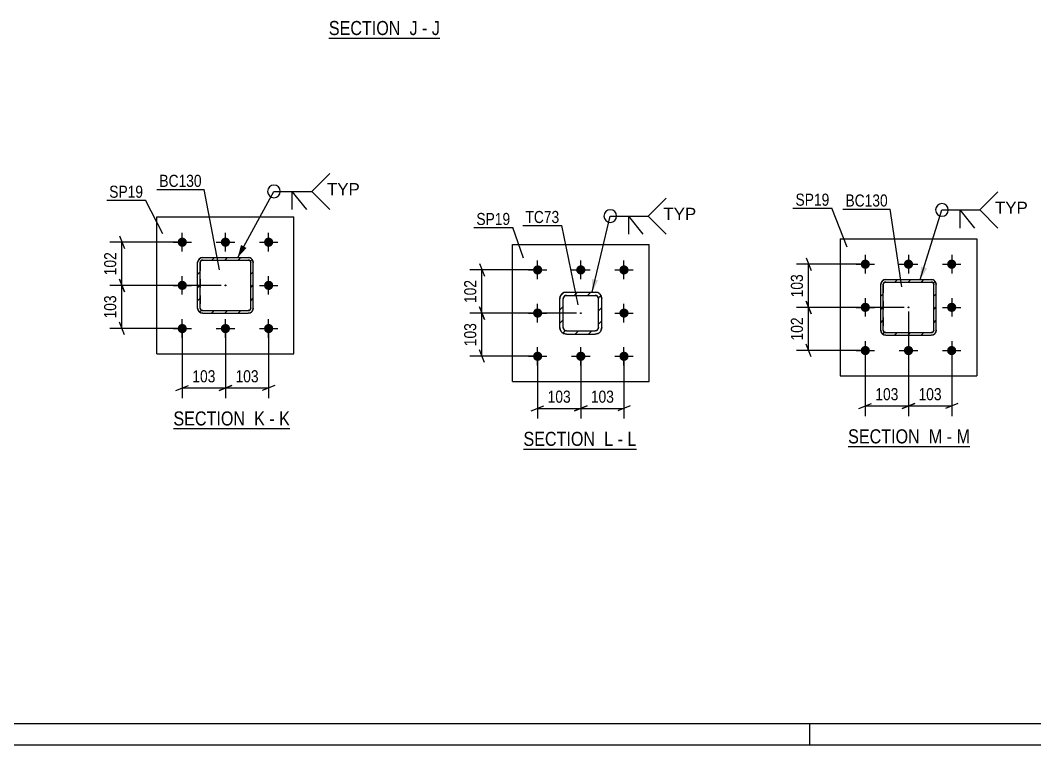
# Model space of a CAD drawing. Header units: millimetres. Extents: x -188 to 1001, y -654 to 187.
# Drawn here: x 393.8 to 634.5, y -653.8 to -481.9 of the extents above; entities that cross this region are included whole.
import ezdxf

# ---------------------------------------------------------------- set-up
doc = ezdxf.new("R2010")
doc.units = ezdxf.units.MM
doc.linetypes.add('DXK_LINE_DOT2', pattern=[3.9198, 1.9599, -1.9599])
doc.linetypes.add('DXK_LINE_DOT3', pattern=[5.9187, 2.979, -0.9799, 0.9799, -0.9799])
doc.styles.add('Arial', font='ARIAL.TTF', dxfattribs={"height": 0.2})
doc.styles.add('Arial Narrow', font='ARIALN.TTF', dxfattribs={"height": 0.2})

# ---------------------------------------------------------------- blocks, each defined once
blk = doc.blocks.new('Unknown-761542699-18 - 3556')
at = {"color": 6, "linetype": 'Continuous'}
blk.add_line((466.99, -486.11), (493.36, -486.11), dxfattribs=at)
at = {"color": 0, "linetype": 'Continuous'}
blk.add_wipeout([(485.1, -485.36), (485.1, -481.86), (466.99, -481.86), (466.99, -485.36)], dxfattribs=at)
at = {"color": 7, "linetype": 'Continuous', "style": 'Arial Narrow'}
blk.add_text('SECTION ', height=3.34, dxfattribs=at).set_placement((466.99, -485.36))
at = {"color": 0, "linetype": 'Continuous'}
blk.add_wipeout([(488.06, -485.36), (488.06, -481.86), (486.15, -481.86), (486.15, -485.36)], dxfattribs=at)
at = {"color": 7, "linetype": 'Continuous', "style": 'Arial Narrow'}
blk.add_text('J', height=3.34, dxfattribs=at).set_placement((486.15, -485.36))
at = {"color": 0, "linetype": 'Continuous'}
blk.add_wipeout([(490.39, -485.36), (490.39, -481.86), (489.11, -481.86), (489.11, -485.36)], dxfattribs=at)
at = {"color": 7, "linetype": 'Continuous', "style": 'Arial Narrow'}
blk.add_text('-', height=3.34, dxfattribs=at).set_placement((489.11, -485.36))
at = {"color": 0, "linetype": 'Continuous'}
blk.add_wipeout([(493.36, -485.36), (493.36, -481.86), (491.44, -481.86), (491.44, -485.36)], dxfattribs=at)
at = {"color": 7, "linetype": 'Continuous', "style": 'Arial Narrow'}
blk.add_text('J', height=3.34, dxfattribs=at).set_placement((491.44, -485.36))
blk = doc.blocks.new('Unknown-761542699-1162')
at = {"color": 5, "linetype": 'Continuous'}
for p, q in [((-182.8, -648.81), (996.2, -648.81)), ((581.2, -653.81), (581.2, -648.81)), ((-187.8, -653.81), (1001.2, -653.81))]:
    blk.add_line(p, q, dxfattribs=at)
blk = doc.blocks.new('Unknown-761542699-21 - 33973')
at = {"color": 6, "linetype": 'Continuous'}
blk.add_line((430.1, -578.79), (457.75, -578.79), dxfattribs=at)
at = {"color": 0, "linetype": 'Continuous'}
blk.add_wipeout([(448.21, -578.04), (448.21, -574.54), (430.1, -574.54), (430.1, -578.04)], dxfattribs=at)
at = {"color": 7, "linetype": 'Continuous', "style": 'Arial Narrow'}
blk.add_text('SECTION ', height=3.34, dxfattribs=at).set_placement((430.1, -578.04))
at = {"color": 0, "linetype": 'Continuous'}
blk.add_wipeout([(451.82, -578.04), (451.82, -574.54), (449.26, -574.54), (449.26, -578.04)], dxfattribs=at)
blk.add_wipeout([(454.14, -578.04), (454.14, -574.54), (452.87, -574.54), (452.87, -578.04)], dxfattribs=at)
at = {"color": 7, "linetype": 'Continuous', "style": 'Arial Narrow'}
for s, p in [('K', (449.26, -578.04)), ('-', (452.87, -578.04))]:
    blk.add_text(s, height=3.34, dxfattribs=at).set_placement(p)
at = {"color": 0, "linetype": 'Continuous'}
blk.add_wipeout([(457.75, -578.04), (457.75, -574.54), (455.19, -574.54), (455.19, -578.04)], dxfattribs=at)
at = {"color": 7, "linetype": 'Continuous', "style": 'Arial Narrow'}
blk.add_text('K', height=3.34, dxfattribs=at).set_placement((455.19, -578.04))
blk = doc.blocks.new('Unknown-761542699-22 - 34184')
at = {"color": 6, "linetype": 'Continuous'}
blk.add_line((513.18, -583.63), (539.98, -583.63), dxfattribs=at)
at = {"color": 0, "linetype": 'Continuous'}
blk.add_wipeout([(531.29, -582.88), (531.29, -579.38), (513.18, -579.38), (513.18, -582.88)], dxfattribs=at)
at = {"color": 7, "linetype": 'Continuous', "style": 'Arial Narrow'}
blk.add_text('SECTION ', height=3.34, dxfattribs=at).set_placement((513.18, -582.88))
at = {"color": 0, "linetype": 'Continuous'}
blk.add_wipeout([(534.47, -582.88), (534.47, -579.38), (532.34, -579.38), (532.34, -582.88)], dxfattribs=at)
blk.add_wipeout([(536.8, -582.88), (536.8, -579.38), (535.52, -579.38), (535.52, -582.88)], dxfattribs=at)
at = {"color": 7, "linetype": 'Continuous', "style": 'Arial Narrow'}
for s, p in [('L', (532.34, -582.88)), ('-', (535.52, -582.88))]:
    blk.add_text(s, height=3.34, dxfattribs=at).set_placement(p)
at = {"color": 0, "linetype": 'Continuous'}
blk.add_wipeout([(539.98, -582.88), (539.98, -579.38), (537.85, -579.38), (537.85, -582.88)], dxfattribs=at)
at = {"color": 7, "linetype": 'Continuous', "style": 'Arial Narrow'}
blk.add_text('L', height=3.34, dxfattribs=at).set_placement((537.85, -582.88))
blk = doc.blocks.new('Unknown-761542699-23 - 34426')
at = {"color": 6, "linetype": 'Continuous'}
blk.add_line((590.25, -583.04), (619.17, -583.04), dxfattribs=at)
at = {"color": 0, "linetype": 'Continuous'}
blk.add_wipeout([(608.35, -582.29), (608.35, -578.79), (590.25, -578.79), (590.25, -582.29)], dxfattribs=at)
at = {"color": 7, "linetype": 'Continuous', "style": 'Arial Narrow'}
blk.add_text('SECTION ', height=3.34, dxfattribs=at).set_placement((590.25, -582.29))
at = {"color": 0, "linetype": 'Continuous'}
blk.add_wipeout([(612.6, -582.29), (612.6, -578.79), (609.4, -578.79), (609.4, -582.29)], dxfattribs=at)
at = {"color": 7, "linetype": 'Continuous', "style": 'Arial Narrow'}
blk.add_text('M', height=3.34, dxfattribs=at).set_placement((609.4, -582.29))
at = {"color": 0, "linetype": 'Continuous'}
blk.add_wipeout([(614.93, -582.29), (614.93, -578.79), (613.65, -578.79), (613.65, -582.29)], dxfattribs=at)
at = {"color": 7, "linetype": 'Continuous', "style": 'Arial Narrow'}
blk.add_text('-', height=3.34, dxfattribs=at).set_placement((613.65, -582.29))
at = {"color": 0, "linetype": 'Continuous'}
blk.add_wipeout([(619.17, -582.29), (619.17, -578.79), (615.98, -578.79), (615.98, -582.29)], dxfattribs=at)
at = {"color": 7, "linetype": 'Continuous', "style": 'Arial Narrow'}
blk.add_text('M', height=3.34, dxfattribs=at).set_placement((615.98, -582.29))
blk = doc.blocks.new('Part-761542699-33994 - 33973')
at = {"linetype": 'Continuous'}
h = blk.add_hatch(dxfattribs=at)
h.set_pattern_fill('', scale=0.7, style=0, pattern_type=0)
h.set_pattern_definition([(45, (436.5938, -538.2671), (-1.57154, 1.57154), [])])
h.paths.add_polyline_path([(437.05, -538.18), (436.59, -538.27), (436.2, -538.53), (435.94, -538.92), (435.85, -539.38), (435.85, -550.18), (435.94, -550.63), (436.2, -551.02), (436.59, -551.28), (437.05, -551.38), (447.85, -551.38), (448.31, -551.28), (448.7, -551.02), (448.96, -550.63), (449.05, -550.18), (449.05, -539.38), (448.96, -538.92), (448.7, -538.53), (448.31, -538.27), (447.85, -538.18)])
h.paths.add_polyline_path([(447.85, -538.78), (448.08, -538.82), (448.28, -538.95), (448.41, -539.15), (448.45, -539.38), (448.45, -550.18), (448.41, -550.41), (448.28, -550.6), (448.08, -550.73), (447.85, -550.78), (437.05, -550.78), (436.82, -550.73), (436.63, -550.6), (436.5, -550.41), (436.45, -550.18), (436.45, -539.38), (436.5, -539.15), (436.63, -538.95), (436.82, -538.82), (437.05, -538.78)])
blk.add_hatch(color=246, dxfattribs=at).paths.add_polyline_path([(442.45, -544.88, -1), (442.45, -544.68, -1)])
at = {"color": 7, "linetype": 'DXK_LINE_DOT2'}
for p, q in [((435.85, -539.38), (435.94, -538.92)), ((436.5, -539.15), (436.45, -539.38)), ((436.63, -538.95), (436.5, -539.15)), ((436.59, -538.27), (437.05, -538.18)), ((436.82, -538.82), (436.63, -538.95)), ((437.05, -538.78), (436.82, -538.82)), ((437.05, -538.18), (447.85, -538.18)), ((437.05, -538.78), (447.85, -538.78)), ((447.85, -538.18), (448.31, -538.27)), ((448.08, -538.82), (447.85, -538.78)), ((448.28, -538.95), (448.08, -538.82)), ((448.41, -539.15), (448.28, -538.95)), ((448.45, -539.38), (448.41, -539.15)), ((448.96, -538.92), (449.05, -539.38)), ((435.85, -550.18), (435.85, -539.38)), ((436.45, -539.38), (436.45, -550.18)), ((448.45, -550.18), (448.45, -539.38)), ((449.05, -550.18), (449.05, -539.38)), ((435.94, -550.63), (435.85, -550.18)), ((436.45, -550.18), (436.5, -550.41)), ((436.5, -550.41), (436.63, -550.6)), ((437.05, -551.38), (436.59, -551.28)), ((436.63, -550.6), (436.82, -550.73)), ((436.82, -550.73), (437.05, -550.78)), ((437.05, -550.78), (447.85, -550.78)), ((437.05, -551.38), (447.85, -551.38)), ((447.85, -550.78), (448.08, -550.73)), ((448.31, -551.28), (447.85, -551.38)), ((448.08, -550.73), (448.28, -550.6)), ((448.28, -550.6), (448.41, -550.41)), ((448.41, -550.41), (448.45, -550.18)), ((449.05, -550.18), (448.96, -550.63))]:
    blk.add_line(p, q, dxfattribs=at)
at = {"color": 2, "linetype": 'Continuous'}
for p, q in [((435.94, -538.92), (435.85, -539.38)), ((436.45, -539.38), (436.5, -539.15)), ((436.5, -539.15), (436.63, -538.95)), ((437.05, -538.18), (436.59, -538.27)), ((436.63, -538.95), (436.82, -538.82)), ((436.82, -538.82), (437.05, -538.78)), ((437.05, -538.18), (447.85, -538.18)), ((437.05, -538.78), (447.85, -538.78)), ((448.31, -538.27), (447.85, -538.18)), ((447.85, -538.78), (448.08, -538.82)), ((448.08, -538.82), (448.28, -538.95)), ((448.28, -538.95), (448.41, -539.15)), ((448.41, -539.15), (448.45, -539.38)), ((449.05, -539.38), (448.96, -538.92)), ((435.85, -550.18), (435.85, -539.38)), ((436.45, -550.18), (436.45, -539.38)), ((448.45, -550.18), (448.45, -539.38)), ((449.05, -550.18), (449.05, -539.38)), ((435.85, -550.18), (435.94, -550.63)), ((436.5, -550.41), (436.45, -550.18)), ((436.63, -550.6), (436.5, -550.41)), ((436.59, -551.28), (437.05, -551.38)), ((436.82, -550.73), (436.63, -550.6)), ((437.05, -550.78), (436.82, -550.73)), ((437.05, -550.78), (447.85, -550.78)), ((437.05, -551.38), (447.85, -551.38)), ((448.08, -550.73), (447.85, -550.78)), ((447.85, -551.38), (448.31, -551.28)), ((448.28, -550.6), (448.08, -550.73)), ((448.41, -550.41), (448.28, -550.6)), ((448.45, -550.18), (448.41, -550.41)), ((448.96, -550.63), (449.05, -550.18))]:
    blk.add_line(p, q, dxfattribs=at)
at = {"color": 7, "linetype": 'DXK_LINE_DOT3'}
blk.add_line((442.45, -544.78), (442.45, -544.78), dxfattribs=at)
at = {"color": 246, "linetype": 'DXK_LINE_DOT2'}
blk.add_line((442.45, -544.78), (442.45, -544.78), dxfattribs=at)
at = {"color": 246, "linetype": 'Continuous'}
blk.add_circle((442.45, -544.78), 0.1, dxfattribs=at)
at = {"color": 7, "linetype": 'DXK_LINE_DOT2'}
for centre, start, end in [((437.05, -539.38), 112.5, 157.5), ((447.85, -539.38), 22.5, 67.5), ((437.05, -550.18), 202.5, 247.5), ((447.85, -550.18), 292.5, 337.5)]:
    blk.add_arc(centre, 1.2, start, end, dxfattribs=at)
at = {"color": 2, "linetype": 'Continuous'}
for centre, start, end in [((437.05, -539.38), 112.5, 157.5), ((447.85, -539.38), 22.5, 67.5), ((437.05, -550.18), 202.5, 247.5), ((447.85, -550.18), 292.5, 337.5)]:
    blk.add_arc(centre, 1.2, start, end, dxfattribs=at)
blk = doc.blocks.new('Bolt-761542699-34115 - 33973')
at = {"linetype": 'Continuous'}
for points in [[(432.2, -533.43, -1), (432.2, -535.63, -1)], [(442.45, -533.43, -1), (442.45, -535.63, -1)], [(452.7, -533.43, -1), (452.7, -535.63, -1)], [(432.2, -543.68, -1), (432.2, -545.88, -1)], [(452.7, -543.68, -1), (452.7, -545.88, -1)], [(432.2, -553.93, -1), (432.2, -556.13, -1)], [(442.45, -553.93, -1), (442.45, -556.13, -1)], [(452.7, -553.93, -1), (452.7, -556.13, -1)]]:
    blk.add_hatch(color=1, dxfattribs=at).paths.add_polyline_path(points)
at = {"color": 1, "linetype": 'Continuous'}
for p, q in [((430, -534.53), (434.4, -534.53)), ((432.2, -536.73), (432.2, -532.33)), ((440.25, -534.53), (444.65, -534.53)), ((442.45, -536.73), (442.45, -532.33)), ((450.5, -534.53), (454.9, -534.53)), ((452.7, -536.73), (452.7, -532.33)), ((432.2, -546.98), (432.2, -542.58)), ((452.7, -546.98), (452.7, -542.58)), ((430, -544.78), (434.4, -544.78)), ((450.5, -544.78), (454.9, -544.78)), ((432.2, -557.23), (432.2, -552.83)), ((442.45, -557.23), (442.45, -552.83)), ((452.7, -557.23), (452.7, -552.83)), ((430, -555.03), (434.4, -555.03)), ((440.25, -555.03), (444.65, -555.03)), ((450.5, -555.03), (454.9, -555.03))]:
    blk.add_line(p, q, dxfattribs=at)
blk = doc.blocks.new('Part-761542699-34004 - 33973')
at = {"color": 2, "linetype": 'Continuous'}
for p, q in [((426.2, -561.03), (426.2, -528.53)), ((426.2, -528.53), (458.7, -528.53)), ((458.7, -561.03), (458.7, -528.53)), ((426.2, -561.03), (458.7, -561.03))]:
    blk.add_line(p, q, dxfattribs=at)
blk = doc.blocks.new('Part-761542699-34204 - 34184')
at = {"linetype": 'Continuous'}
h = blk.add_hatch(dxfattribs=at)
h.set_pattern_fill('', scale=0.7, style=0, pattern_type=0)
h.set_pattern_definition([(45, (522.7835, -546.4808), (-1.57154, 1.57154), [])])
h.paths.add_polyline_path([(523.4, -546.36), (522.78, -546.48), (522.26, -546.83), (521.92, -547.35), (521.8, -547.96), (521.8, -554.76), (521.92, -555.37), (522.26, -555.89), (522.78, -556.24), (523.4, -556.36), (530.2, -556.36), (530.81, -556.24), (531.33, -555.89), (531.67, -555.37), (531.8, -554.76), (531.8, -547.96), (531.67, -547.35), (531.33, -546.83), (530.81, -546.48), (530.2, -546.36)])
h.paths.add_polyline_path([(530.2, -547.16), (530.5, -547.22), (530.76, -547.39), (530.93, -547.65), (531, -547.96), (531, -554.76), (530.93, -555.07), (530.76, -555.32), (530.5, -555.5), (530.2, -555.56), (523.4, -555.56), (523.09, -555.5), (522.83, -555.32), (522.66, -555.07), (522.6, -554.76), (522.6, -547.96), (522.66, -547.65), (522.83, -547.39), (523.09, -547.22), (523.4, -547.16)])
blk.add_hatch(color=246, dxfattribs=at).paths.add_polyline_path([(526.8, -551.46, -1), (526.8, -551.26, -1)])
at = {"color": 7, "linetype": 'DXK_LINE_DOT2'}
for p, q in [((522.78, -546.48), (523.4, -546.36)), ((523.4, -546.36), (530.2, -546.36)), ((530.2, -546.36), (530.81, -546.48)), ((521.8, -547.96), (521.92, -547.35)), ((521.8, -554.76), (521.8, -547.96)), ((522.66, -547.65), (522.6, -547.96)), ((522.6, -554.76), (522.6, -547.96)), ((523.4, -547.16), (523.09, -547.22)), ((523.4, -547.16), (530.2, -547.16)), ((530.5, -547.22), (530.2, -547.16)), ((531, -547.96), (530.93, -547.65)), ((531, -554.76), (531, -547.96)), ((531.67, -547.35), (531.8, -547.96)), ((531.8, -554.76), (531.8, -547.96)), ((521.92, -555.37), (521.8, -554.76)), ((522.6, -554.76), (522.66, -555.07)), ((523.09, -555.5), (523.4, -555.56)), ((523.4, -555.56), (530.2, -555.56)), ((530.2, -555.56), (530.5, -555.5)), ((530.93, -555.07), (531, -554.76)), ((531.8, -554.76), (531.67, -555.37)), ((523.4, -556.36), (522.78, -556.24)), ((523.4, -556.36), (530.2, -556.36)), ((530.81, -556.24), (530.2, -556.36))]:
    blk.add_line(p, q, dxfattribs=at)
at = {"color": 2, "linetype": 'Continuous'}
for p, q in [((523.4, -546.36), (522.78, -546.48)), ((523.4, -546.36), (530.2, -546.36)), ((530.81, -546.48), (530.2, -546.36)), ((521.92, -547.35), (521.8, -547.96)), ((521.8, -554.76), (521.8, -547.96)), ((522.6, -547.96), (522.66, -547.65)), ((522.6, -554.76), (522.6, -547.96)), ((523.09, -547.22), (523.4, -547.16)), ((523.4, -547.16), (530.2, -547.16)), ((530.2, -547.16), (530.5, -547.22)), ((530.93, -547.65), (531, -547.96)), ((531, -554.76), (531, -547.96)), ((531.8, -547.96), (531.67, -547.35)), ((531.8, -554.76), (531.8, -547.96)), ((521.8, -554.76), (521.92, -555.37)), ((522.66, -555.07), (522.6, -554.76)), ((523.4, -555.56), (523.09, -555.5)), ((523.4, -555.56), (530.2, -555.56)), ((530.5, -555.5), (530.2, -555.56)), ((531, -554.76), (530.93, -555.07)), ((531.67, -555.37), (531.8, -554.76)), ((522.78, -556.24), (523.4, -556.36)), ((523.4, -556.36), (530.2, -556.36)), ((530.2, -556.36), (530.81, -556.24))]:
    blk.add_line(p, q, dxfattribs=at)
at = {"color": 7, "linetype": 'DXK_LINE_DOT3'}
blk.add_line((526.8, -551.36), (526.8, -551.36), dxfattribs=at)
at = {"color": 246, "linetype": 'DXK_LINE_DOT2'}
blk.add_line((526.8, -551.36), (526.8, -551.36), dxfattribs=at)
at = {"color": 246, "linetype": 'Continuous'}
blk.add_circle((526.8, -551.36), 0.1, dxfattribs=at)
at = {"color": 7, "linetype": 'DXK_LINE_DOT2'}
for centre, radius, start, end in [((523.4, -547.96), 1.6, 112.5, 157.5), ((530.2, -547.96), 1.6, 22.5, 67.5), ((523.4, -547.96), 0.8, 112.5, 157.5), ((530.2, -547.96), 0.8, 22.5, 67.5), ((523.4, -554.76), 1.6, 202.5, 247.5), ((523.4, -554.76), 0.8, 202.5, 247.5), ((530.2, -554.76), 0.8, 292.5, 337.5), ((530.2, -554.76), 1.6, 292.5, 337.5)]:
    blk.add_arc(centre, radius, start, end, dxfattribs=at)
at = {"color": 2, "linetype": 'Continuous'}
for centre, radius, start, end in [((523.4, -547.96), 1.6, 112.5, 157.5), ((530.2, -547.96), 1.6, 22.5, 67.5), ((523.4, -547.96), 0.8, 112.5, 157.5), ((530.2, -547.96), 0.8, 22.5, 67.5), ((523.4, -554.76), 1.6, 202.5, 247.5), ((523.4, -554.76), 0.8, 202.5, 247.5), ((530.2, -554.76), 0.8, 292.5, 337.5), ((530.2, -554.76), 1.6, 292.5, 337.5)]:
    blk.add_arc(centre, radius, start, end, dxfattribs=at)
blk = doc.blocks.new('Bolt-761542699-34325 - 34184')
at = {"linetype": 'Continuous'}
for points in [[(516.55, -540.01, -1), (516.55, -542.21, -1)], [(526.8, -540.01, -1), (526.8, -542.21, -1)], [(537.05, -540.01, -1), (537.05, -542.21, -1)], [(516.55, -550.26, -1), (516.55, -552.46, -1)], [(537.05, -550.26, -1), (537.05, -552.46, -1)], [(516.55, -560.51, -1), (516.55, -562.71, -1)], [(526.8, -560.51, -1), (526.8, -562.71, -1)], [(537.05, -560.51, -1), (537.05, -562.71, -1)]]:
    blk.add_hatch(color=1, dxfattribs=at).paths.add_polyline_path(points)
at = {"color": 1, "linetype": 'Continuous'}
for p, q in [((516.55, -543.31), (516.55, -538.91)), ((526.8, -543.31), (526.8, -538.91)), ((537.05, -543.31), (537.05, -538.91)), ((514.35, -541.11), (518.75, -541.11)), ((524.6, -541.11), (529, -541.11)), ((534.85, -541.11), (539.25, -541.11)), ((514.35, -551.36), (518.75, -551.36)), ((516.55, -553.56), (516.55, -549.16)), ((534.85, -551.36), (539.25, -551.36)), ((537.05, -553.56), (537.05, -549.16)), ((516.55, -563.81), (516.55, -559.41)), ((526.8, -563.81), (526.8, -559.41)), ((537.05, -563.81), (537.05, -559.41)), ((514.35, -561.61), (518.75, -561.61)), ((524.6, -561.61), (529, -561.61)), ((534.85, -561.61), (539.25, -561.61))]:
    blk.add_line(p, q, dxfattribs=at)
blk = doc.blocks.new('Part-761542699-34214 - 34184')
at = {"color": 2, "linetype": 'Continuous'}
for p, q in [((510.55, -567.61), (510.55, -535.11)), ((510.55, -535.11), (543.05, -535.11)), ((543.05, -567.61), (543.05, -535.11)), ((510.55, -567.61), (543.05, -567.61))]:
    blk.add_line(p, q, dxfattribs=at)
blk = doc.blocks.new('Bolt-761542699-34566 - 34426')
at = {"linetype": 'Continuous'}
for points in [[(594.33, -538.65, -1), (594.33, -540.85, -1)], [(604.58, -538.65, -1), (604.58, -540.85, -1)], [(614.83, -538.65, -1), (614.83, -540.85, -1)], [(594.33, -548.9, -1), (594.33, -551.1, -1)], [(614.83, -548.9, -1), (614.83, -551.1, -1)], [(594.33, -559.15, -1), (594.33, -561.35, -1)], [(604.58, -559.15, -1), (604.58, -561.35, -1)], [(614.83, -559.15, -1), (614.83, -561.35, -1)]]:
    blk.add_hatch(color=1, dxfattribs=at).paths.add_polyline_path(points)
at = {"color": 1, "linetype": 'Continuous'}
for p, q in [((594.33, -537.55), (594.33, -541.95)), ((604.58, -537.55), (604.58, -541.95)), ((614.83, -537.55), (614.83, -541.95)), ((592.13, -539.75), (596.53, -539.75)), ((602.38, -539.75), (606.78, -539.75)), ((612.63, -539.75), (617.03, -539.75)), ((594.33, -547.8), (594.33, -552.2)), ((614.83, -547.8), (614.83, -552.2)), ((592.13, -550), (596.53, -550)), ((612.63, -550), (617.03, -550)), ((594.33, -558.05), (594.33, -562.45)), ((604.58, -558.05), (604.58, -562.45)), ((614.83, -558.05), (614.83, -562.45)), ((592.13, -560.25), (596.53, -560.25)), ((602.38, -560.25), (606.78, -560.25)), ((612.63, -560.25), (617.03, -560.25))]:
    blk.add_line(p, q, dxfattribs=at)
blk = doc.blocks.new('Part-761542699-34443 - 34426')
at = {"linetype": 'Continuous'}
h = blk.add_hatch(dxfattribs=at)
h.set_pattern_fill('', scale=0.7, style=0, pattern_type=0)
h.set_pattern_definition([(45, (598.7226, -543.4939), (-1.57154, 1.57154), [])])
h.paths.add_polyline_path([(599.18, -543.4), (598.72, -543.49), (598.33, -543.75), (598.07, -544.14), (597.98, -544.6), (597.98, -555.4), (598.07, -555.86), (598.33, -556.25), (598.72, -556.51), (599.18, -556.6), (609.98, -556.6), (610.44, -556.51), (610.83, -556.25), (611.09, -555.86), (611.18, -555.4), (611.18, -544.6), (611.09, -544.14), (610.83, -543.75), (610.44, -543.49), (609.98, -543.4)])
h.paths.add_polyline_path([(609.98, -544), (610.21, -544.05), (610.41, -544.18), (610.54, -544.37), (610.58, -544.6), (610.58, -555.4), (610.54, -555.63), (610.41, -555.83), (610.21, -555.96), (609.98, -556), (599.18, -556), (598.95, -555.96), (598.76, -555.83), (598.63, -555.63), (598.58, -555.4), (598.58, -544.6), (598.63, -544.37), (598.76, -544.18), (598.95, -544.05), (599.18, -544)])
blk.add_hatch(color=246, dxfattribs=at).paths.add_polyline_path([(604.58, -550.1, -1), (604.58, -549.9, -1)])
at = {"color": 7, "linetype": 'DXK_LINE_DOT2'}
for p, q in [((597.98, -544.6), (598.07, -544.14)), ((598.76, -544.18), (598.63, -544.37)), ((598.72, -543.49), (599.18, -543.4)), ((598.95, -544.05), (598.76, -544.18)), ((599.18, -544), (598.95, -544.05)), ((599.18, -543.4), (609.98, -543.4)), ((599.18, -544), (609.98, -544)), ((609.98, -543.4), (610.44, -543.49)), ((610.21, -544.05), (609.98, -544)), ((610.41, -544.18), (610.21, -544.05)), ((610.54, -544.37), (610.41, -544.18)), ((611.09, -544.14), (611.18, -544.6)), ((597.98, -555.4), (597.98, -544.6)), ((598.63, -544.37), (598.58, -544.6)), ((598.58, -544.6), (598.58, -555.4)), ((610.58, -544.6), (610.54, -544.37)), ((610.58, -555.4), (610.58, -544.6)), ((611.18, -555.4), (611.18, -544.6)), ((598.07, -555.86), (597.98, -555.4)), ((598.58, -555.4), (598.63, -555.63)), ((598.63, -555.63), (598.76, -555.83)), ((598.76, -555.83), (598.95, -555.96)), ((598.95, -555.96), (599.18, -556)), ((599.18, -556), (609.98, -556)), ((609.98, -556), (610.21, -555.96)), ((610.21, -555.96), (610.41, -555.83)), ((610.41, -555.83), (610.54, -555.63)), ((610.54, -555.63), (610.58, -555.4)), ((611.18, -555.4), (611.09, -555.86)), ((599.18, -556.6), (598.72, -556.51)), ((599.18, -556.6), (609.98, -556.6)), ((610.44, -556.51), (609.98, -556.6))]:
    blk.add_line(p, q, dxfattribs=at)
at = {"color": 2, "linetype": 'Continuous'}
for p, q in [((598.07, -544.14), (597.98, -544.6)), ((598.63, -544.37), (598.76, -544.18)), ((599.18, -543.4), (598.72, -543.49)), ((598.76, -544.18), (598.95, -544.05)), ((598.95, -544.05), (599.18, -544)), ((599.18, -543.4), (609.98, -543.4)), ((599.18, -544), (609.98, -544)), ((610.44, -543.49), (609.98, -543.4)), ((609.98, -544), (610.21, -544.05)), ((610.21, -544.05), (610.41, -544.18)), ((610.41, -544.18), (610.54, -544.37)), ((611.18, -544.6), (611.09, -544.14)), ((597.98, -555.4), (597.98, -544.6)), ((598.58, -544.6), (598.63, -544.37)), ((598.58, -555.4), (598.58, -544.6)), ((610.54, -544.37), (610.58, -544.6)), ((610.58, -555.4), (610.58, -544.6)), ((611.18, -555.4), (611.18, -544.6)), ((597.98, -555.4), (598.07, -555.86)), ((598.63, -555.63), (598.58, -555.4)), ((598.76, -555.83), (598.63, -555.63)), ((598.95, -555.96), (598.76, -555.83)), ((599.18, -556), (598.95, -555.96)), ((599.18, -556), (609.98, -556)), ((610.21, -555.96), (609.98, -556)), ((610.41, -555.83), (610.21, -555.96)), ((610.54, -555.63), (610.41, -555.83)), ((610.58, -555.4), (610.54, -555.63)), ((611.09, -555.86), (611.18, -555.4)), ((598.72, -556.51), (599.18, -556.6)), ((599.18, -556.6), (609.98, -556.6)), ((609.98, -556.6), (610.44, -556.51))]:
    blk.add_line(p, q, dxfattribs=at)
at = {"color": 7, "linetype": 'DXK_LINE_DOT3'}
blk.add_line((604.58, -550), (604.58, -550), dxfattribs=at)
at = {"color": 246, "linetype": 'DXK_LINE_DOT2'}
blk.add_line((604.58, -550), (604.58, -550), dxfattribs=at)
at = {"color": 246, "linetype": 'Continuous'}
blk.add_circle((604.58, -550), 0.1, dxfattribs=at)
at = {"color": 7, "linetype": 'DXK_LINE_DOT2'}
for centre, start, end in [((599.18, -544.6), 112.5, 157.5), ((609.98, -544.6), 22.5, 67.5), ((599.18, -555.4), 202.5, 247.5), ((609.98, -555.4), 292.5, 337.5)]:
    blk.add_arc(centre, 1.2, start, end, dxfattribs=at)
at = {"color": 2, "linetype": 'Continuous'}
for centre, start, end in [((599.18, -544.6), 112.5, 157.5), ((609.98, -544.6), 22.5, 67.5), ((599.18, -555.4), 202.5, 247.5), ((609.98, -555.4), 292.5, 337.5)]:
    blk.add_arc(centre, 1.2, start, end, dxfattribs=at)
blk = doc.blocks.new('Part-761542699-34455 - 34426')
at = {"color": 2, "linetype": 'Continuous'}
for p, q in [((588.33, -533.75), (588.33, -566.25)), ((588.33, -533.75), (620.83, -533.75)), ((620.83, -533.75), (620.83, -566.25)), ((588.33, -566.25), (620.83, -566.25))]:
    blk.add_line(p, q, dxfattribs=at)
blk = doc.blocks.new('StraightDimension-761542699-34157 - 33973')
at = {"color": 7, "linetype": 'Continuous'}
for p, q in [((442.45, -556.03), (442.45, -571.54)), ((452.7, -556.03), (452.7, -571.54)), ((440.95, -569.74), (443.95, -568.54)), ((442.45, -569.14), (452.7, -569.14)), ((454.2, -568.54), (451.2, -569.74))]:
    blk.add_line(p, q, dxfattribs=at)
at = {"color": 0}
blk.add_wipeout([(450.92, -568.39), (450.92, -564.19), (444.24, -564.19), (444.24, -568.39)], dxfattribs=at)
at = {"color": 3, "style": 'Arial Narrow'}
blk.add_text('103', height=2.863, dxfattribs=at).set_placement((444.84, -567.79))
blk = doc.blocks.new('StraightDimension-761542699-34158 - 33973')
at = {"color": 7, "linetype": 'Continuous'}
for p, q in [((432.2, -556.03), (432.2, -571.54)), ((442.45, -556.03), (442.45, -571.54)), ((430.7, -569.74), (433.7, -568.54)), ((432.2, -569.14), (442.45, -569.14)), ((443.95, -568.54), (440.95, -569.74))]:
    blk.add_line(p, q, dxfattribs=at)
at = {"color": 0}
blk.add_wipeout([(440.67, -568.39), (440.67, -564.19), (433.99, -564.19), (433.99, -568.39)], dxfattribs=at)
at = {"color": 3, "style": 'Arial Narrow'}
blk.add_text('103', height=2.863, dxfattribs=at).set_placement((434.59, -567.79))
blk = doc.blocks.new('StraightDimension-761542699-34971 - 33973')
at = {"color": 7, "linetype": 'Continuous'}
for p, q in [((431.2, -534.53), (415.02, -534.53)), ((417.27, -533.03), (418.47, -536.03)), ((417.87, -544.78), (417.87, -534.53)), ((418.47, -546.28), (417.27, -543.28)), ((441.45, -544.78), (415.02, -544.78))]:
    blk.add_line(p, q, dxfattribs=at)
at = {"color": 0}
blk.add_wipeout([(417.12, -536.31), (412.92, -536.31), (412.92, -542.99), (417.12, -542.99)], dxfattribs=at)
at = {"color": 3, "style": 'Arial Narrow'}
blk.add_text('102', height=2.863, rotation=90.0002, dxfattribs=at).set_placement((416.52, -542.39))
blk = doc.blocks.new('StraightDimension-761542699-34972 - 33973')
at = {"color": 7, "linetype": 'Continuous'}
for p, q in [((417.27, -543.28), (418.47, -546.28)), ((441.45, -544.78), (415.02, -544.78)), ((417.87, -555.03), (417.87, -544.78)), ((418.47, -556.53), (417.27, -553.53)), ((431.2, -555.03), (415.02, -555.03))]:
    blk.add_line(p, q, dxfattribs=at)
at = {"color": 0}
blk.add_wipeout([(417.12, -546.56), (412.92, -546.56), (412.92, -553.24), (417.12, -553.24)], dxfattribs=at)
at = {"color": 3, "style": 'Arial Narrow'}
blk.add_text('103', height=2.863, rotation=90.0002, dxfattribs=at).set_placement((416.52, -552.64))
blk = doc.blocks.new('StraightDimension-761542699-34378 - 34184')
at = {"color": 7, "linetype": 'Continuous'}
for p, q in [((526.8, -562.61), (526.8, -576.38)), ((537.05, -562.61), (537.05, -576.38)), ((525.3, -574.58), (528.3, -573.38)), ((526.8, -573.98), (537.05, -573.98)), ((538.55, -573.38), (535.55, -574.58))]:
    blk.add_line(p, q, dxfattribs=at)
at = {"color": 0}
blk.add_wipeout([(535.26, -573.23), (535.26, -569.03), (528.58, -569.03), (528.58, -573.23)], dxfattribs=at)
at = {"color": 3, "style": 'Arial Narrow'}
blk.add_text('103', height=2.863, dxfattribs=at).set_placement((529.18, -572.63))
blk = doc.blocks.new('StraightDimension-761542699-34379 - 34184')
at = {"color": 7, "linetype": 'Continuous'}
for p, q in [((516.55, -562.61), (516.55, -576.38)), ((526.8, -562.61), (526.8, -576.38)), ((515.05, -574.58), (518.05, -573.38)), ((516.55, -573.98), (526.8, -573.98)), ((528.3, -573.38), (525.3, -574.58))]:
    blk.add_line(p, q, dxfattribs=at)
at = {"color": 0}
blk.add_wipeout([(525.01, -573.23), (525.01, -569.03), (518.33, -569.03), (518.33, -573.23)], dxfattribs=at)
at = {"color": 3, "style": 'Arial Narrow'}
blk.add_text('103', height=2.863, dxfattribs=at).set_placement((518.93, -572.63))
blk = doc.blocks.new('StraightDimension-761542699-34990 - 34184')
at = {"color": 7, "linetype": 'Continuous'}
for p, q in [((515.55, -541.11), (500.48, -541.11)), ((502.73, -539.61), (503.93, -542.61)), ((503.33, -551.36), (503.33, -541.11)), ((525.8, -551.36), (500.48, -551.36)), ((503.93, -552.86), (502.73, -549.86))]:
    blk.add_line(p, q, dxfattribs=at)
at = {"color": 0}
blk.add_wipeout([(502.58, -542.89), (498.38, -542.89), (498.38, -549.58), (502.58, -549.58)], dxfattribs=at)
at = {"color": 3, "style": 'Arial Narrow'}
blk.add_text('102', height=2.863, rotation=90.0002, dxfattribs=at).set_placement((501.98, -548.98))
blk = doc.blocks.new('StraightDimension-761542699-34991 - 34184')
at = {"color": 7, "linetype": 'Continuous'}
for p, q in [((525.8, -551.36), (500.48, -551.36)), ((502.73, -549.86), (503.93, -552.86)), ((503.33, -561.61), (503.33, -551.36)), ((503.93, -563.11), (502.73, -560.11)), ((515.55, -561.61), (500.48, -561.61))]:
    blk.add_line(p, q, dxfattribs=at)
at = {"color": 0}
blk.add_wipeout([(502.58, -553.14), (498.38, -553.14), (498.38, -559.83), (502.58, -559.83)], dxfattribs=at)
at = {"color": 3, "style": 'Arial Narrow'}
blk.add_text('103', height=2.863, rotation=90.0002, dxfattribs=at).set_placement((501.98, -559.23))
blk = doc.blocks.new('StraightDimension-761542699-35031 - 34426')
at = {"color": 7, "linetype": 'Continuous'}
for p, q in [((604.58, -551), (604.58, -575.79)), ((594.33, -561.25), (594.33, -575.79)), ((592.83, -573.99), (595.83, -572.79)), ((606.08, -572.79), (603.08, -573.99)), ((594.33, -573.39), (604.58, -573.39))]:
    blk.add_line(p, q, dxfattribs=at)
at = {"color": 0}
blk.add_wipeout([(602.8, -572.64), (602.8, -568.44), (596.11, -568.44), (596.11, -572.64)], dxfattribs=at)
at = {"color": 3, "style": 'Arial Narrow'}
blk.add_text('103', height=2.863, dxfattribs=at).set_placement((596.71, -572.04))
blk = doc.blocks.new('StraightDimension-761542699-35011 - 34426')
at = {"color": 7, "linetype": 'Continuous'}
for p, q in [((580.28, -538.25), (581.48, -541.25)), ((593.33, -539.75), (578.03, -539.75)), ((580.88, -550), (580.88, -539.75)), ((581.48, -551.5), (580.28, -548.5)), ((603.58, -550), (578.03, -550))]:
    blk.add_line(p, q, dxfattribs=at)
at = {"color": 0}
blk.add_wipeout([(580.13, -541.54), (575.93, -541.54), (575.93, -548.22), (580.13, -548.22)], dxfattribs=at)
at = {"color": 3, "style": 'Arial Narrow'}
blk.add_text('103', height=2.863, rotation=90.0002, dxfattribs=at).set_placement((579.53, -547.62))
blk = doc.blocks.new('StraightDimension-761542699-35012 - 34426')
at = {"color": 7, "linetype": 'Continuous'}
for p, q in [((580.28, -548.5), (581.48, -551.5)), ((603.58, -550), (578.03, -550)), ((580.88, -560.25), (580.88, -550)), ((593.33, -560.25), (578.03, -560.25)), ((581.48, -561.75), (580.28, -558.75))]:
    blk.add_line(p, q, dxfattribs=at)
at = {"color": 0}
blk.add_wipeout([(580.13, -551.79), (575.93, -551.79), (575.93, -558.47), (580.13, -558.47)], dxfattribs=at)
at = {"color": 3, "style": 'Arial Narrow'}
blk.add_text('102', height=2.863, rotation=90.0002, dxfattribs=at).set_placement((579.53, -557.87))
blk = doc.blocks.new('StraightDimension-761542699-35030 - 34426')
at = {"color": 7, "linetype": 'Continuous'}
for p, q in [((604.58, -551), (604.58, -575.79)), ((614.83, -561.25), (614.83, -575.79)), ((603.08, -573.99), (606.08, -572.79)), ((616.33, -572.79), (613.33, -573.99)), ((604.58, -573.39), (614.83, -573.39))]:
    blk.add_line(p, q, dxfattribs=at)
at = {"color": 0}
blk.add_wipeout([(613.05, -572.64), (613.05, -568.44), (606.36, -568.44), (606.36, -572.64)], dxfattribs=at)
at = {"color": 3, "style": 'Arial Narrow'}
blk.add_text('103', height=2.863, dxfattribs=at).set_placement((606.96, -572.04))
blk = doc.blocks.new('Mark-761542699-35140 - 33973')
at = {"color": 0}
blk.add_wipeout([(436.8, -521.4), (436.8, -518.4), (426.76, -518.4), (426.76, -521.4)], dxfattribs=at)
blk.add_wipeout([(436.8, -521.4), (436.8, -518.4), (426.76, -518.4), (426.76, -521.4)], dxfattribs=at)
at = {"color": 30, "linetype": 'Continuous'}
for p in [(426.16, -522), (441.05, -541.12)]:
    blk.add_line(p, (437.4, -522), dxfattribs=at)
at = {"color": 3, "style": 'Arial Narrow'}
blk.add_text('BC130', height=2.863, dxfattribs=at).set_placement((426.76, -521.4))
blk = doc.blocks.new('Mark-761542699-35143 - 33973')
at = {"color": 0}
blk.add_wipeout([(422.9, -523.98), (422.9, -520.98), (414.86, -520.98), (414.86, -523.98)], dxfattribs=at)
blk.add_wipeout([(422.9, -523.98), (422.9, -520.98), (414.86, -520.98), (414.86, -523.98)], dxfattribs=at)
at = {"color": 30, "linetype": 'Continuous'}
for p in [(414.26, -524.58), (427.61, -532.53)]:
    blk.add_line(p, (423.5, -524.58), dxfattribs=at)
at = {"color": 3, "style": 'Arial Narrow'}
blk.add_text('SP19', height=2.863, dxfattribs=at).set_placement((414.86, -523.98))
blk = doc.blocks.new('WeldMark-761542699-35160 - 33973')
at = {"linetype": 'Continuous'}
blk.add_hatch(color=30, dxfattribs=at).paths.add_polyline_path([(447.45, -535.9), (445.35, -538.18), (446.14, -535.18)])
at = {"color": 30, "linetype": 'Continuous'}
for p, q in [((445.35, -538.18), (453.95, -522.47)), ((453.95, -522.47), (462.95, -522.47))]:
    blk.add_line(p, q, dxfattribs=at)
at = {"color": 3, "linetype": 'Continuous'}
for q in [(461.66, -526.76), (458.24, -526.76)]:
    blk.add_line((458.24, -522.47), q, dxfattribs=at)
for start, end in [(90, 270), (270, 90)]:
    blk.add_arc((453.95, -522.47), 1.5, start, end, dxfattribs=at)
at = {"color": 0, "linetype": 'Continuous'}
blk.add_wipeout([(474.33, -523.37), (474.33, -520.37), (466.55, -520.37), (466.55, -523.37)], dxfattribs=at)
blk.add_wipeout([(474.33, -523.37), (474.33, -520.37), (466.55, -520.37), (466.55, -523.37)], dxfattribs=at)
at = {"color": 3, "linetype": 'Continuous'}
for q in [(467.24, -518.19), (467.24, -526.76)]:
    blk.add_line((462.95, -522.47), q, dxfattribs=at)
at = {"color": 3, "linetype": 'Continuous', "style": 'Arial'}
blk.add_text('TYP', height=2.865, dxfattribs=at).set_placement((466.55, -523.37))
blk = doc.blocks.new('Mark-761542699-35173 - 34184')
at = {"color": 0}
blk.add_wipeout([(521.68, -529.98), (521.68, -526.98), (513.65, -526.98), (513.65, -529.98)], dxfattribs=at)
blk.add_wipeout([(521.68, -529.98), (521.68, -526.98), (513.65, -526.98), (513.65, -529.98)], dxfattribs=at)
at = {"color": 30, "linetype": 'Continuous'}
for p in [(513.05, -530.58), (526.16, -549.38)]:
    blk.add_line(p, (522.28, -530.58), dxfattribs=at)
at = {"color": 3, "style": 'Arial Narrow'}
blk.add_text('TC73', height=2.863, dxfattribs=at).set_placement((513.65, -529.98))
blk = doc.blocks.new('Mark-761542699-35176 - 34184')
at = {"color": 0}
blk.add_wipeout([(510.05, -530.45), (510.05, -527.45), (502.01, -527.45), (502.01, -530.45)], dxfattribs=at)
blk.add_wipeout([(510.05, -530.45), (510.05, -527.45), (502.01, -527.45), (502.01, -530.45)], dxfattribs=at)
at = {"color": 30, "linetype": 'Continuous'}
for p in [(501.41, -531.05), (513.23, -538.29)]:
    blk.add_line(p, (510.65, -531.05), dxfattribs=at)
at = {"color": 3, "style": 'Arial Narrow'}
blk.add_text('SP19', height=2.863, dxfattribs=at).set_placement((502.01, -530.45))
blk = doc.blocks.new('WeldMark-761542699-35194 - 34184')
at = {"linetype": 'Continuous'}
blk.add_hatch(color=30, dxfattribs=at).paths.add_polyline_path([(530.93, -543.61), (529.5, -546.36), (529.47, -543.27)])
at = {"color": 30, "linetype": 'Continuous'}
for p, q in [((529.5, -546.36), (533.8, -528.33)), ((533.8, -528.33), (542.8, -528.33))]:
    blk.add_line(p, q, dxfattribs=at)
at = {"color": 3, "linetype": 'Continuous'}
for q in [(541.51, -532.62), (538.09, -532.62)]:
    blk.add_line((538.09, -528.33), q, dxfattribs=at)
for start, end in [(90, 270), (270, 90)]:
    blk.add_arc((533.8, -528.33), 1.5, start, end, dxfattribs=at)
at = {"color": 0, "linetype": 'Continuous'}
blk.add_wipeout([(554.18, -529.23), (554.18, -526.23), (546.4, -526.23), (546.4, -529.23)], dxfattribs=at)
blk.add_wipeout([(554.18, -529.23), (554.18, -526.23), (546.4, -526.23), (546.4, -529.23)], dxfattribs=at)
at = {"color": 3, "linetype": 'Continuous'}
for q in [(547.09, -524.04), (547.09, -532.62)]:
    blk.add_line((542.8, -528.33), q, dxfattribs=at)
at = {"color": 3, "linetype": 'Continuous', "style": 'Arial'}
blk.add_text('TYP', height=2.865, dxfattribs=at).set_placement((546.4, -529.23))
blk = doc.blocks.new('Mark-761542699-35221 - 34426')
at = {"color": 0}
blk.add_wipeout([(599.67, -526.06), (599.67, -523.06), (589.62, -523.06), (589.62, -526.06)], dxfattribs=at)
blk.add_wipeout([(599.67, -526.06), (599.67, -523.06), (589.62, -523.06), (589.62, -526.06)], dxfattribs=at)
at = {"color": 30, "linetype": 'Continuous'}
for p in [(589.02, -526.66), (603, -545.12)]:
    blk.add_line(p, (600.27, -526.66), dxfattribs=at)
at = {"color": 3, "style": 'Arial Narrow'}
blk.add_text('BC130', height=2.863, dxfattribs=at).set_placement((589.62, -526.06))
blk = doc.blocks.new('Mark-761542699-35224 - 34426')
at = {"color": 0}
blk.add_wipeout([(585.8, -525.87), (585.8, -522.87), (577.76, -522.87), (577.76, -525.87)], dxfattribs=at)
blk.add_wipeout([(585.8, -525.87), (585.8, -522.87), (577.76, -522.87), (577.76, -525.87)], dxfattribs=at)
at = {"color": 30, "linetype": 'Continuous'}
for p in [(577.16, -526.47), (589.99, -535.74)]:
    blk.add_line(p, (586.4, -526.47), dxfattribs=at)
at = {"color": 3, "style": 'Arial Narrow'}
blk.add_text('SP19', height=2.863, dxfattribs=at).set_placement((577.76, -525.87))
blk = doc.blocks.new('WeldMark-761542699-35245 - 34426')
at = {"linetype": 'Continuous'}
blk.add_hatch(color=30, dxfattribs=at).paths.add_polyline_path([(609, -540.76), (607.39, -543.4), (607.57, -540.31)])
at = {"color": 30, "linetype": 'Continuous'}
for p, q in [((607.39, -543.4), (612.51, -526.88)), ((612.51, -526.88), (621.51, -526.88))]:
    blk.add_line(p, q, dxfattribs=at)
at = {"color": 3, "linetype": 'Continuous'}
for q in [(620.23, -531.17), (616.8, -531.17)]:
    blk.add_line((616.8, -526.88), q, dxfattribs=at)
for start, end in [(90, 270), (270, 90)]:
    blk.add_arc((612.51, -526.88), 1.5, start, end, dxfattribs=at)
at = {"color": 0, "linetype": 'Continuous'}
blk.add_wipeout([(632.89, -527.78), (632.89, -524.78), (625.11, -524.78), (625.11, -527.78)], dxfattribs=at)
blk.add_wipeout([(632.89, -527.78), (632.89, -524.78), (625.11, -524.78), (625.11, -527.78)], dxfattribs=at)
at = {"color": 3, "linetype": 'Continuous'}
for q in [(625.8, -522.6), (625.8, -531.17)]:
    blk.add_line((621.51, -526.88), q, dxfattribs=at)
at = {"color": 3, "linetype": 'Continuous', "style": 'Arial'}
blk.add_text('TYP', height=2.865, dxfattribs=at).set_placement((625.11, -527.78))

msp = doc.modelspace()

# ---------------------------------------------------------------- block references
for name in ['Unknown-761542699-18 - 3556', 'Part-761542699-34004 - 33973', 'Bolt-761542699-34115 - 33973', 'Part-761542699-34455 - 34426', 'Part-761542699-34214 - 34184', 'Part-761542699-33994 - 33973', 'Bolt-761542699-34325 - 34184', 'Bolt-761542699-34566 - 34426', 'Part-761542699-34443 - 34426', 'Part-761542699-34204 - 34184']:
    msp.add_blockref(name, (0, 0))

# ---------------------------------------------------------------- next in the draw order: block references
msp.add_blockref('Unknown-761542699-1162', (0, 0))

# ---------------------------------------------------------------- next in the draw order: block references
for name in ['WeldMark-761542699-35160 - 33973', 'WeldMark-761542699-35194 - 34184', 'WeldMark-761542699-35245 - 34426', 'StraightDimension-761542699-34971 - 33973', 'StraightDimension-761542699-34990 - 34184', 'StraightDimension-761542699-35031 - 34426', 'StraightDimension-761542699-34157 - 33973', 'StraightDimension-761542699-34378 - 34184', 'Unknown-761542699-21 - 33973', 'Unknown-761542699-22 - 34184', 'Unknown-761542699-23 - 34426']:
    msp.add_blockref(name, (0, 0))

# ---------------------------------------------------------------- next in the draw order: block references
for name in ['Mark-761542699-35140 - 33973', 'StraightDimension-761542699-35011 - 34426', 'StraightDimension-761542699-34158 - 33973', 'StraightDimension-761542699-34379 - 34184']:
    msp.add_blockref(name, (0, 0))

# ---------------------------------------------------------------- next in the draw order: block references
for name in ['Mark-761542699-35143 - 33973', 'Mark-761542699-35221 - 34426', 'StraightDimension-761542699-34972 - 33973', 'StraightDimension-761542699-35012 - 34426', 'StraightDimension-761542699-34991 - 34184']:
    msp.add_blockref(name, (0, 0))

# ---------------------------------------------------------------- next in the draw order: block references
for name in ['Mark-761542699-35224 - 34426', 'Mark-761542699-35173 - 34184', 'StraightDimension-761542699-35030 - 34426']:
    msp.add_blockref(name, (0, 0))

# ---------------------------------------------------------------- next in the draw order: block references
msp.add_blockref('Mark-761542699-35176 - 34184', (0, 0))

doc.saveas('drawing.dxf')
